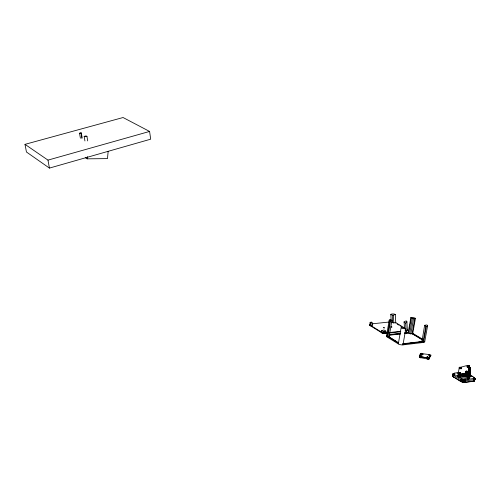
<?xml version="1.0" encoding="UTF-8"?>
<svg xmlns="http://www.w3.org/2000/svg" width="500" height="500" viewBox="0 0 500 500"><rect width="100%" height="100%" fill="white"/><g stroke="black" fill="none" stroke-linecap="round" stroke-linejoin="round"><path stroke-width="0.75" d="M469.794 374.894L470.694 375.913L469.975 374.894L470.706 375.856L469.981 374.844L470.194 373.638L469.981 374.844L470.712 375.788C469.206 375.25 470.694 371.644 469.856 374.575L470.556 375.45L469.8 374.513C470.85 371.35 469.019 376.481 468.444 377.644L469.188 378.713L467.638 378.844L460.069 377.438C456.275 376.981 457.319 374.394 460.219 376.294L468.444 377.644L469.975 374.894L470.112 373.237L469.738 374.456L470.694 375.913L469.188 378.713L468.556 377.594C469.031 373.794 471.544 365.15 467.875 365.356M470.65 375.588L469.938 374.688L470.244 370.575L469.963 374.419C468.669 373.837 468.725 371.087 470.188 370.881C470.825 369.812 469.363 366.388 469.55 367.225M469.156 366.325C467.3 364.9 468.95 365.062 469.212 366.463L468.113 371.994C467.181 373.537 469.15 375.756 468.019 377.7L468.356 378.881L468.363 376.875L459.131 375.056L458.594 374.5L458.8 372.837M461.45 368.856C461.887 367.969 458.894 369.706 459.85 367.65C461.406 366.206 461.794 370.225 461.225 367.65C461.875 368.512 459.35 367.337 459.913 368.781M458.438 372.713C458.188 372.594 452.175 372.825 454.556 374.562L461.831 379.031L464.944 379.731L464.9 382.469L460.712 381.488L453.325 376.9L452.725 375.431M470.225 371.887L470.25 372.95L469.862 367.562L469.263 366.6L469.631 367.287M469.969 369.394L469.775 368.125L470.031 369.688L469 370.262M470.675 375.975C466.812 372.762 478.55 379.025 473.819 379.719L465.15 380.919L464.787 379.731L464.55 382.475L464.462 379.719L463.994 382.444L464.125 379.694L463.606 382.4L463.775 379.644L463.206 382.337L463.425 379.575L462.619 382.212L463.081 379.494L462.231 382.106L462.738 379.394L461.856 381.987L462.413 379.288L461.331 381.788L462.113 379.162L461.006 381.644L461.831 379.031L461.037 379.963C460.613 383.162 460.425 379.719 461.581 378.888L460.756 379.8L460.581 381.406M469.481 369.8L470.106 368.75L469.712 367.819M459.888 368.669C458.956 367.912 461.406 367.006 461.275 368.031M470.138 374.038L470.125 373.469L469.856 374.575L470.494 375.381L469.8 374.513C470.481 372.025 469.363 374.538 470.606 375.519L469.9 374.631L470.181 373.581L469.975 374.794L470.7 375.725L469.963 374.744L470.194 373.638L469.975 374.794L470.681 375.656M470.119 373.931L470.238 370.238M469.094 373.45L470.138 373.269L470.319 372.719L470.231 373.425C471.481 372.5 468.294 362.381 469.319 366.519L468.2 372.131L467.713 372.725L459.75 374.419L458.794 374.263L458.256 373.587L458.312 373.225L458.744 374.769L459.837 375.319L467.756 375.881L468.506 375.494L467.756 372.531L468.587 375.231L469.137 374.569L468.775 374.288L468.931 371.494L468.787 372.194M467.869 375.8C466.194 368.494 469.819 375.744 467.788 376.637C469.019 377.419 454.369 374.706 459.994 374.256L467.175 372.825L467.975 375.181L467.638 378.844L467.869 375.8L467.206 372.95M458.7 374.206L459.231 375.1L458.3 376.856L459.131 375.056L467.819 376.425L468.444 376.406L468.575 375.919L467.906 372.388L468.681 374.469L467.819 374.806L459.706 375.269L459.131 375.056L458.312 373.225M468.969 373.119L468.625 372.944L469.012 373.319L469.012 376.144L468.294 377.681L468.837 378.831L468.369 377.663L469.1 373.925L468.738 373.644M469.137 374.569L468.575 375.919M467.812 377.688L467.938 378.875L468.175 374.944L467.388 372.756L468.088 375.169L467.788 378.856L467.706 377.681M469.444 369.65L470.031 368.45L469.756 367.587L468.212 373.394M470.319 370.006L469.95 368.156L470.356 370.106L469.1 370.906L470.156 370.531L470.319 370.006L470.175 370.706L469.125 371.125L468.756 372.3M470.062 368.625C469.812 368.688 470.994 371.525 470.156 373.081L469.119 373.206L468.494 374.369M470.412 370.919L470.288 372.738L469.119 373.206M468.656 373.919L469.156 372.731L470.213 372.331L470.3 370.637M470.337 370.969L470.344 371.4L470.35 370.331L470.175 370.706M458.975 375.869L458.175 376.788L459.038 375L458.606 374.144M468.488 375.05L460.244 375.4L468.413 374.419M467.331 378.794L467.762 375.65L468.913 375.238L468.775 374.288M452.869 375.763L452.844 376.413L452.969 374.144L454.188 373.4L453.088 374.019L452.8 376.331L452.663 375.938M422.419 354.75C424.031 353.006 419.244 352.931 422.8 354.738M469.756 373.781L470.419 375.306L469.738 374.456L469.819 373.594L469.8 374.513M458.869 374.881L458.587 374.212L458.794 375.756L457.944 376.644L458.881 375.812L458.056 376.719M460.069 377.438L460.387 375.35L459.994 374.256L460.244 375.3L464.069 375.631M465.494 380.906C465.1 377.675 465.194 382.525 465.375 382.425L473.381 381.262C474.781 380.631 475.306 380.044 473.562 381.012L465.556 382.175C464.25 383.663 465.35 377.413 465.325 380.913M457.488 376.213L458.469 375.412C458.281 372.206 459.613 377.631 458.256 373.3L459.263 367.619L459.062 367.925M468.969 376.375L468.675 375.694L469.069 373.688L470.119 373.462L470.337 372.6M458.95 374.944L458.625 374.506M468.5 375.719C466.562 377.806 459.394 372.419 459.894 377.4L460.219 376.294M470.381 371.112L470.225 371.962L469.169 372.262L468.669 373.5M467.425 371.375C464.8 369.106 466.381 375.169 466.144 371.375C468.275 371.944 466.938 372.969 467.262 372.369M465.244 382.206L465.65 380.894L465.238 379.712L473.381 378.544C474.712 378.669 473.856 376.481 474.856 378.556L473.975 377.469L474.725 378.387M461.044 367.9L460.875 367.463M420.175 355.1L419.3 356.906L419.869 357.475L427.887 359.106C428.544 358.581 432.625 354.719 429.025 354.531L420.644 353.512L421.756 353.363M467.544 372.55L467.463 371.569M465.869 371.606C465.394 372.225 468.181 370.938 467.581 372.5M421.569 354C421.312 353.038 423.537 353.919 422.731 354.775M427.4 357.65C426.725 357.2 427.456 357.8 428.494 357.788C428.019 358.5 426.469 356.213 426.919 357.519C430.006 359.462 427.537 355.569 428.206 359.15M464.406 380.894L464.3 379.706L464.406 380.894L465.15 380.919M468.2 373.644L460.112 375.337L459.131 375.056L468.5 375.269M468.275 376.881L469.05 375.913L468.713 376.781M468.706 376.1L469.137 374.787M468.769 376.062L469.131 375.006L468.769 374.738L468.844 375.775M428.406 359.156C429.575 355.569 433.562 352.15 428.5 359.156M108.15 151.394L107.481 158.606L87.206 158.837L87.4 156.65M470.375 371.413L470.381 370.775M467.594 377.663L467.488 378.819L467.481 377.644M470.106 368.469L469.994 369.519M420.737 357C421.769 354.7 421.431 357.131 420.906 355.906M420.863 356.987L421.037 355.906M421 357L421.106 355.913M421.075 357.006L421.181 355.925M428.306 359.156L428.781 358.013L428.594 359.15M427.106 356.938L427.094 357.925M470.006 373.756L469.981 373.381L469.944 373.7M468.444 376.406L469.1 375.456L468.738 375.194M470.175 372.894L470.394 371.519L470.206 372.519L469.144 372.969L468.638 374.175M464.012 380.856L463.95 379.669L464.212 380.875M454 373.55L452.894 374.275L453.488 375.3L461.037 379.963L463.819 380.825M467.062 366.662C469.775 365.356 466.35 367.531 467.337 367.256M459.256 373.456C461.481 371.95 458.419 374.019 460.725 372.875M470.231 372.475L469.688 372.531M428.688 358.137L421.131 356.806C417.931 356.894 420.588 352.45 421.769 353.312M468.756 376.531L469.075 375.688L468.713 375.419M468.862 376.419L469.05 375.913L468.587 375.688M428.075 358.088L420.756 356.606L419.6 355.737L419.375 357.113M461.119 367.931L460.931 367.475M467.388 371.719L467.2 371.256M420.812 357.794L421.019 356.669L420.688 357.769M463.413 380.756L463.6 379.613L463.619 380.794M387.25 333.231L384.156 333.375L381.388 332.575L370.256 325.675L369.888 325.256L370.238 324.175M369.95 325.369L370.05 324.306M369.888 325.256L370.156 324.225M370.044 325.481L370 324.881M370.006 324.725L370.281 324.15M370.119 325.556L370.05 324.956M370.206 325.637L370.194 325.112M370.306 325.712L370.238 325.15M370.419 325.788L370.688 324.169A3.188 1.538 -2.8 0 1 370.175 323.056L370 322.925A3.231 1.562 -2.8 0 1 371.156 322.1L372.594 322.981A0.806 0.394 -2.8 0 1 372.431 323.537L372.537 325.169L370.55 325.375L381.269 332.006M370.475 325.825L370.744 324.206L372.431 323.537M420.869 356.75L420.556 357.731M381.256 332.5L381.469 330.819L383.162 330.138A0.819 0.4 -2.4 0 1 384.312 330.181L385.8 331.094L385.825 331.55A3.481 1.181 10.3 0 1 383.881 331.488L383.663 331.362A3.231 1.575 -2.4 0 1 381.525 330.863L381.469 330.819M381.319 332.537L381.394 332.081A3.362 1.144 10.3 0 0 385.887 332.925M381.456 332.612C381.85 331.831 385.863 333.888 387.456 332.762M381.531 332.644L381.606 332.194M381.606 332.681L381.681 332.231M381.681 332.719L381.763 332.269M381.844 332.788L381.838 332.3M381.925 332.825L382.006 332.369M382.013 332.856L382.088 332.406M382.1 332.887L382.175 332.438M382.188 332.919L382.262 332.469M382.275 332.95L382.356 332.5M382.369 332.981L382.444 332.531M382.463 333.013L382.537 332.562M382.556 333.044L382.631 332.587M382.65 333.069L382.725 332.619M382.744 333.1L382.825 332.644M382.844 333.125L383.019 332.694M383.044 333.175L383.119 332.719M383.144 333.194L383.219 332.744M383.244 333.219L383.319 332.769M383.344 333.237L383.419 332.788M383.444 333.263L383.519 332.806M383.544 333.281L383.625 332.825M383.65 333.3L383.725 332.844M383.75 333.312L383.825 332.863M383.85 333.331L383.931 332.881M383.956 333.344L384.031 332.894M384.056 333.363L384.131 332.906M384.156 333.375L384.231 332.919M384.256 333.381L384.438 332.944M384.456 333.4L384.538 332.95M384.556 333.413L384.637 332.956M384.656 333.419L384.731 332.962M384.756 333.419L384.831 332.969M384.85 333.425L384.925 332.975M384.944 333.431L385.025 332.975M385.044 333.431L385.119 332.975M385.131 333.431L385.213 332.975M385.225 333.431L385.3 332.975M385.319 333.425L385.394 332.975M385.406 333.425L385.569 332.969M385.575 333.413L385.656 332.962M385.662 333.406L385.737 332.95M385.744 333.4L385.819 332.944M386.488 336.106L389.2 320.138M424.444 341.25A3.337 1.137 11 0 1 423.519 342.444L402.975 344.881A3.362 1.169 10.7 0 1 398.312 343.913L387.163 337L389.888 321.006A3.325 1.1 10.3 0 1 390.456 319.531L392.137 320.669L389.888 321.006M389.856 337.688L387.887 336.469L390.531 320.938M387.887 336.469L389.181 336.325L391.969 320.431M395.425 322.756L395.562 322.738A0.869 0.544 82.5 0 1 395.756 322.8L395.288 314.456A3.212 1.531 -2.3 0 0 390.794 314.312L391.15 320.462M398.312 343.913L401.119 327.738L404.244 327.762M402.975 344.881L405.8 328.694L395.769 322.713L393.325 322.9L391.712 322.106M407.244 329.712A3.262 1.094 10.6 0 1 406.456 330.644L406.375 331.094A3.262 1.356 4.6 0 0 407.25 329.875M420.737 356.712L420.431 357.7M406.156 331.131L406.231 330.681M406.231 331.119L406.381 330.656M406.375 331.094L406.456 330.644M404.969 333.156L408.738 332.738L408.231 332.431L410.869 317.419A3.3 1.075 10.6 0 1 415.431 318.337L412.644 334.113M422.081 339.712L412.094 333.731L410.244 333.837L408.688 333.038L411.375 317.712M409.7 333.644L412.394 318.306L410.869 317.419M410.838 333.875L413.537 318.531L415.431 318.337M412.094 333.731L414.8 318.4M421.281 354.306C420.831 353.5 421.919 353.344 421.637 354.006M468.45 376.869L468.738 375.856M425.869 326.131L423.075 341.675L422.031 341.05L424.631 325.281L426.831 324.938A3.35 1.1 10.9 0 1 426.394 326.438L423.519 342.444M419.319 357.006L419.481 355.887M419.469 357.219L419.5 355.988M419.531 357.269L419.6 356.144M419.606 357.325L419.719 356.25M419.681 357.375L419.787 356.306M419.769 357.425L419.869 356.356M419.869 357.475L419.956 356.406M420.669 353.481L420.462 354.525L420.737 353.419M419.969 357.525L420.05 356.456M420.519 354.462L420.844 353.375M420.075 357.575L420.15 356.506M420.188 357.619L420.256 356.55M420.306 357.656L420.375 356.6M421.581 353.606L421.331 354.369L421.644 353.606M420.944 357.825L421 356.775M421.769 354.025L421.869 353.531M422.306 354.15L422.406 353.656M422.4 354.181L422.463 353.675L422.512 354.231M424.706 341.825L427.581 325.85M422.469 354.762L422.669 354.344M422.569 354.781L422.731 353.931M422.656 354.781L422.844 353.875M427.287 356.95C431.119 358.794 426.087 355.675 427.019 357.85M427.044 357.887L427.181 357.05M427.256 357.456L427.413 356.975M428.162 357.725L428.225 357.212M427.887 359.106L428.013 357.756M428.206 357.738L428.288 357.231M427.994 359.125L428.312 357.362M428.1 359.137L428.544 357.369M428.75 359.131L428.994 357.969L428.825 359.113M428.938 359.069L429.069 358.069M429.044 358.975L429.206 357.987M430.462 355.112L430.544 356.438M430.35 356.175L430.531 355.163L430.456 356.281M430.519 356.625L430.706 355.613M463.425 379.575L463.013 382.3L465.075 382.219M463.162 382.062L460.506 381.1L453.363 376.675L452.625 375.706L452.894 376.494L453.244 373.913M452.806 376.181L452.962 376.575L453.338 373.869L454.819 373.212L452.894 374.275M452.875 376.262L453.038 376.656L453.194 375.056L454.1 374.206L453.119 374.969L454.044 374.131L452.994 374.806L453.994 374.062L452.944 374.725L453.913 373.725L453.019 374.081L454.05 373.494M452.95 376.344L453.119 376.737L453.281 375.138L454.175 374.275L452.912 375.256M453.038 376.431L453.219 376.819L453.381 375.219L454.256 374.35L453.281 375.138M453.137 376.512L453.325 376.9L453.488 375.3L454.344 374.419L453.381 375.219M453.488 375.3L454.444 374.494L453.606 375.381L453.438 376.981L453.244 376.594M458.744 374.775L458.587 375.588L457.6 376.356L458.537 375.525L458.65 374.663M458.794 375.756L457.844 376.575L458.719 375.7L458.8 374.831M459.456 375.213L458.581 376.987L459.344 375.163L458.894 374.306M458.881 377.113C459.538 372.181 468.338 377.188 469.169 372.031L470.363 371.188M459.831 375.344L459.206 377.225L459.706 375.306M464.019 374.9L460.094 375.225L459.544 377.319L460.244 375.281M461.438 381.562L462.413 379.288M464.538 382.219L464.462 379.719M470.337 372.388L470.406 371.587M474.1 379.663L473.506 378.525L473.963 379.694L473.525 381.238L474.1 379.663L473.625 378.5L474.225 379.631L473.787 381.181L474.35 379.594L473.831 378.431L474.456 379.556L474.012 381.1L474.562 379.506L474.006 378.35L474.913 379.225L474.25 378.088L474.981 379.094L474.256 377.894M474.613 380.588L474.275 380.95L474.95 378.719L474.237 377.825L474.975 378.794L474.194 381.006L474.65 379.462L474.006 378.35M469.169 372.031L468.669 373.425L469.669 367.113L468.725 365.481M459.944 376.231L459.719 377.362L460.081 376.262M469.756 367.587L468.288 373.575M470.031 368.45L469.294 369.519L469.787 368.731L468.406 373.963M468.906 374.994L469.1 373.925M470.138 370.356L470.275 369.688L470.35 370.331M463.013 380.675L463.25 379.538L462.812 380.625M470.056 368.394C470.025 366.944 467.569 372.938 469.075 373.719L468.575 375.012M469.856 367.869L468.713 374.194L469.169 371.8L470.381 370.994L469.156 371.569L468.656 373.013L468.913 374.456M468.919 372.925L469.787 368.731L468.8 373.769M470.087 370.019L470.231 369.369L469.038 370.475L470.275 369.688L470.112 370.188L469.075 370.688M467.812 366.869L467.962 367.238L468.25 366.887M468.681 374.469L469.05 373.519M460.106 373.394L460.262 373.762L460.625 373.319L459.913 373.113L459.706 373.744L459.438 373.094M469.787 368.731L468.706 373.263L469.169 371.8M470.175 368.888L469.087 369.85M462.619 380.569L462.906 379.45L462.425 380.513M470.225 371.6L470.381 370.994M459.675 376.156L459.375 377.275L459.812 376.194M467.512 372.131L467.625 372.35M470.213 371.238L470.394 370.519M462.231 380.456L462.575 379.344L462.044 380.394M468.769 374.069L468.969 375.131M468.775 372.537L469.144 371.344L468.638 372.769M468.781 372.713L469.156 371.569M468.894 374.756L469.119 374.137L468.456 374.162M468.819 376.681L468.675 375.694L469.469 375.394L469.513 374.05L469.012 375.037M470.225 371.781L470.337 371.294M468.656 373.844L469.169 372.5L470.381 371.675L470.225 371.962M468.669 373.587L469.169 372.262M457.419 375.806L458.787 373.031M468.906 374.156L469.075 373.719M470 374.225L470.194 373.744L470.031 374.031M469.919 369.2L470.106 368.75M469.681 371.375L470.4 370.744L470.35 370.119M469.169 372.5C468.888 375.925 467.6 370.094 468.556 372.85M469.131 375.006L468.669 375.656M470.35 372.369L469.156 372.731M459.044 377.169L459.55 376.119M468.469 374.837L467.875 375.394M466.006 371.875L465.875 371.369M467.762 375.65L460.381 375.288L467.819 374.806M461.688 380.256L462.262 379.225L461.512 380.188M459.3 376.025L458.731 377.05L459.425 376.069M468.844 376.238L468.706 375.781M468.181 367.05L467.825 366.2M460.55 373.544L460.2 372.688M461.35 380.112L461.969 379.1L461.188 380.037M459.075 375.919L458.438 376.925L459.188 375.975M459.906 368.219L459.787 367.7L460.087 368.038M461.037 379.963L461.706 378.963L460.894 379.881M470.244 372.362L470.325 372.056M465.375 382.425L465.806 380.869L465.369 379.694L465.65 380.894M473.381 381.262L473.819 379.719L473.381 378.544L473.963 379.694M473.844 380.962L473.656 381.213L473.975 380.925M467.663 374.556L468.369 374.219M468.131 373.462L460.231 375.238L459.888 374.4M474.494 380.637L474.744 380.169L474.431 380.256M463.925 374.575L459.963 375.244L459.75 374.419M460.356 373.225L460.506 373.594M467.475 365.412L459.263 367.619M459.575 375.2C460.806 374.831 458.8 376.188 459.619 374.425M458.244 373.394L458.869 374.881M459.825 375.219L459.487 374.425M459.694 375.206L459.363 374.412M459.575 375.194L459.237 374.4M467.262 366.5C469.119 366.438 467.388 366.356 467.294 367.225M467.713 376.356L468.469 376.175M460.375 375.225L468.319 374.019M466.056 371.806L465.988 371.294M459.325 367.55L460.094 367.137L459.331 367.537M458.587 375.588L457.669 376.431L458.719 375.7M453.606 375.381L454.556 374.562L453.731 375.462L453.562 377.062M470.325 371.1L470.344 370.706M453.05 374.888L454.044 374.131M457.537 376.281L458.537 375.525M469.125 371.125L469.637 370.763M458.45 375.363L457.419 376.069L458.444 375.256M468.6 377.562L469.381 378.531M453.906 373.787L452.875 374.344M391.062 326.844L391.987 327.044L391.1 326.994M469.012 376.144L468.675 375.694L468.881 376.169M453.944 373.688L454.694 373.231L453.438 373.819L454.269 373.363M453.8 373.713L454.575 373.256M452.925 374.206L453.956 373.606M453.55 373.781L454.363 373.325M453.088 374.019L454.113 373.444M453.156 373.963L454.188 373.4M469.144 365.788L469.856 367.719M468.587 365.456L468.719 366.175M390.794 314.312L392.256 315.175A0.8 0.381 -2.3 0 0 393.381 315.212L395.288 314.456M468.475 365.419L468.837 366.206M79.625 133.663L81.369 133.112L80.725 132.644A2.112 0.65 -8.9 0 0 79.625 133.663L80.388 138.206M467.137 372.425L465.95 372.319M81.069 133.262L81.956 138.562M49.431 168.094L150.688 139.181L149.588 131.444L123.062 117.525L25 144.35L26.45 152.006L49.431 168.094L47.975 160.119L25 144.35M47.975 160.119L149.588 131.444M84.931 140.95L84.162 136.375L86.019 135.912L86.938 136.337L87.7 140.912M466.419 372.494L466.544 372.8M469.669 371.15L470.2 371.056M422.144 340.662L422.031 341.05M467 372.45L467.125 372.756M389.181 336.325L389.325 335.944M372.537 325.169L372.713 324.8M456.981 373.263L458.431 373.062M405.581 343.744L407.1 343.562M409.387 343.294L411.669 343.025M413.95 342.75L415.469 342.575M418.512 342.212L420.031 342.031M389.381 334.544L399.938 333.363M404.462 332.856L408.231 332.431M389.125 334.938L400.444 333.669M389.075 335.238L400.387 333.969M404.913 333.456L408.688 333.038M389.781 332.506L400.625 331.3M406.156 330.688L405.044 330.1M389.506 332.981L400.806 331.725M372.806 323.75L388.925 322.056M413.537 318.531L412.394 318.306M460.9 367.894L460.756 367.463M459.806 373.45L460.037 373.819M460.381 375.288L464.062 375.256M459.75 368.581L459.969 368.894M466.213 372.481L466.488 372.8M469.144 372.969L469.65 373.006M466.213 372.45L465.925 372.281L466.238 372.694M383.85 331.481L383.881 331.488A3.281 1.6 -2.4 0 0 385.8 331.094M460.387 375.412L464.031 376.025M421.637 354.113L422.537 354.375L421.381 353.931M467.306 371.688L467.088 371.244L467.219 371.675M459.631 368.025L459.875 368.369M459.744 368.013L459.875 368.319M468.2 372.131L468.462 373.094M468.669 373.975L468.025 372.45M424.819 325.519L426.394 326.438M405.65 323.094A3.262 1.569 -1.9 0 0 406.2 320.875L404.281 321.65A0.812 0.394 -1.9 0 0 404.137 322.2L405.65 323.094L406.044 330.7A3.319 1.113 10.6 0 0 407.25 329.75M397.188 324.044L399.169 325.225M400.481 326.012L401.8 326.8M422.1 338.938L412.775 333.363L412.144 333.431L422.131 339.412M470.231 375.55L472.163 376.719M398.444 342.663L387.938 336.163L387.294 336.238L398.45 343.144M391.169 338.5L396.419 341.75M470.037 375.025L469.663 374.4L470.144 375.094M85.325 157.644L87.206 158.837M469.862 368.188C470.425 369.312 469.919 368.925 469.775 369.288M370.331 325.225L370.381 325.262A3.256 1.35 3.9 0 1 370.275 323.956M474.55 378.219L473.587 377.175L474.975 378.794M81.344 133.012L82.106 137.55M460.144 368.006L459.913 367.612L460.031 368.075M469.794 367.65L469.869 367.944M460.213 367.981L460.019 367.7M460.206 367.519L460.35 367.95L460.087 367.675M474.169 377.688L474.906 378.638L473.894 377.394L474.45 378.137M474.05 377.537L474.644 378.306M470.337 375.238L469.738 374.456L469.85 373.569M474.212 377.756L474.95 378.719M428.594 358.137L428.088 357.975L428.494 358.137M474.263 378.025L474.994 379.025M474.562 379.506L473.925 378.394L474.456 379.556M474.35 379.594L473.731 378.469L474.225 379.631M468.506 377.619L469.119 378.75M468.369 377.663L468.944 378.806L468.444 377.644M469.913 367.663L470.037 368.306M460.319 372.731L460.606 373.431M460.131 372.675L460.281 373.044M459.981 372.681L460.213 373.038M460.3 373.275L460.456 373.644M459.906 372.694L460.056 373.062M460.244 373.325L460.331 373.731M459.831 372.719L459.981 373.081M459.756 372.744L459.913 373.113M460.031 373.419L460.188 373.787M459.688 372.781L459.844 373.15M459.956 373.438L460.112 373.806M459.625 372.825L459.725 373.237M459.525 372.925L459.675 373.288M459.738 373.444L459.888 373.812M459.487 372.975L459.825 373.8M466.375 371.669L466.238 371.238M466.325 371.669L466.112 371.25M466.175 371.712L466.05 371.269M467.95 366.244L468.237 366.944M467.756 366.194L468.331 367.531M467.606 366.194L468.231 367.544M467.531 366.213L467.688 366.575M467.956 367.394L467.456 366.231L467.537 366.631M467.669 366.931L467.819 367.3M467.319 366.3L467.769 367.475M467.35 366.756L467.2 366.388L467.519 367.325M467.438 366.962L467.594 367.331M467.088 366.55L467.394 367.287M469.475 366.587L469.775 367.381M469.331 366.444L469.519 366.788M468.294 377.681L468.731 378.85M469.581 366.856L469.956 368.025M468.612 378.869L468.119 377.694M469.787 367.3L469.956 367.844M464.969 380.919L464.631 379.725L464.787 380.919M452.744 376.031L452.681 375.494M470.037 368.169L470.181 368.8M469.794 367.881L469.938 368.25M468.019 377.7L468.081 378.881M469.919 368.494L470.012 369.131M468.762 374.125L468.713 374.694M469.794 368.694L469.875 369.338M371.156 322.1L371.181 322.544A48.625 24.769 66.4 0 0 371.206 322.85M383.663 331.362A3.287 1.119 10.3 0 0 385.812 331.544A46.006 22.519 67.9 0 1 385.887 332.55L385.913 332.938M392.256 315.175L392.688 322.694M393.381 315.212L393.819 322.919M470.269 369.975L470.337 370.375M404.137 322.2L404.462 328.281M406.894 321.769L407.319 329.975M395.275 322.463A3.275 1.087 10.4 0 1 395.844 322.744M370.406 325.306A3.312 1.119 10.1 0 1 370.244 324.194M407.25 330.15A3.337 1.119 10.6 0 1 406.362 331.087M395.269 322.556A3.219 1.325 4.3 0 1 395.763 322.8M370.175 323.056A3.244 1.094 10.1 0 1 370.312 322.875M370.513 322.744A3.244 1.094 10.1 0 1 371.188 322.55A3.431 1.156 10.1 0 0 369.994 322.931M385.881 332.544A3.3 1.381 4.2 0 1 381.456 332.119M387.163 337A3.312 1.137 10.5 0 1 386.75 335.763M405.8 328.694A3.375 1.125 10.6 0 1 401.119 327.738M86.938 136.337A2.131 0.663 -8.8 0 1 84.162 136.375M428.55 355.019L429.569 355.206L428.55 355.019M384.394 327.869L383.438 327.688L384.387 327.894M429.412 354.613L429.006 354.575L429.412 354.613M423.656 341.681L403.113 344.113L402.594 343.794L423.131 341.369L423.656 341.681M474.95 379.162L474.219 378.144L474.95 379.162M474.806 379.35L474.075 378.306L474.731 379.406M469.35 378.581L468.638 377.531L469.35 378.581"/></g></svg>
